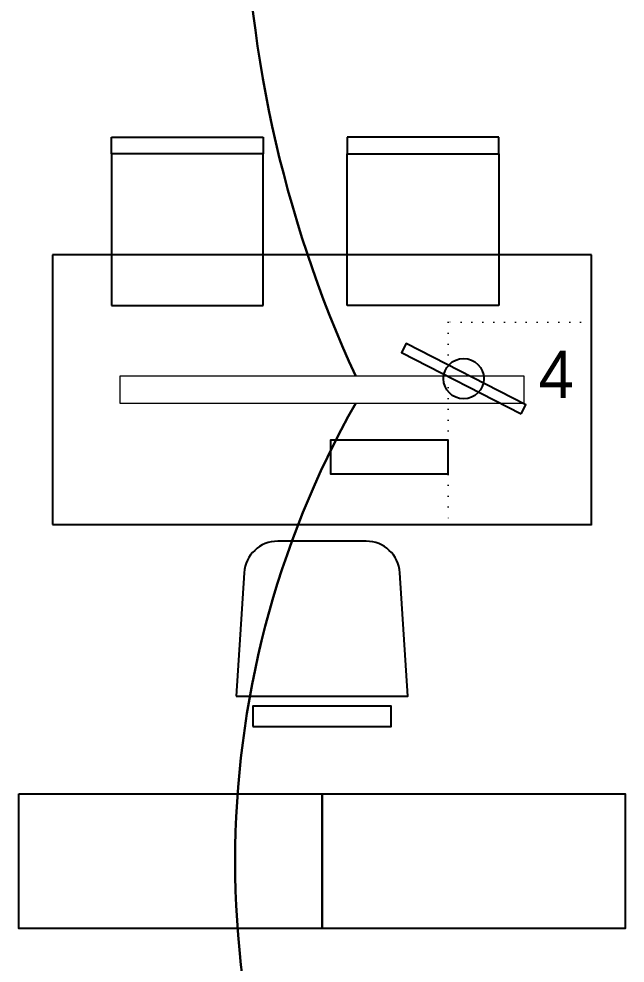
# Model space of a CAD drawing. Extents: x -2012 to 34975, y -1043 to 8321.
# Drawn here: x 2880.8 to 3060.8, y 1197.2 to 1477.6 of the extents above; entities that cross this region are included whole.
import ezdxf

# ---------------------------------------------------------------- set-up
doc = ezdxf.new("R2010")
doc.units = 0
doc.header["$LTSCALE"] = 25
doc.linetypes.add('DOT2', pattern=[0.125, 0, -0.125])
doc.layers.get('0').update_dxf_attribs({"color": 9, "lineweight": 9})
for name, color, linetype, lineweight in [('05', 9, 'Continuous', 9), ('31', 9, 'Continuous', 9), ('E-KABLO', 7, 'Continuous', 30)]:
    doc.layers.add(name, color=color, linetype=linetype, lineweight=lineweight)
doc.styles.add('TX-TEXT', font='')
doc.styles.get('TX-TEXT').set_extended_font_data('TrSah Futura Lt BT')

# ---------------------------------------------------------------- blocks, each defined once
blk = doc.blocks.new('160lıkcalismamasa-vw')
at = {"lineweight": -3, "ltscale": 0.5}
for p, q in [((2355.98, 2657.5), (2355.98, 2662.5)), ((2355.98, 2662.5), (2400.98, 2662.5)), ((2400.98, 2662.5), (2400.98, 2657.5)), ((2425.98, 2662.5), (2425.98, 2657.5)), ((2470.98, 2662.5), (2425.98, 2662.5)), ((2470.98, 2657.5), (2470.98, 2662.5)), ((2400.98, 2657.5), (2355.98, 2657.5)), ((2355.98, 2657.5), (2355.98, 2612.5)), ((2400.98, 2657.5), (2355.98, 2657.5)), ((2400.98, 2612.5), (2400.98, 2657.5)), ((2425.98, 2657.5), (2470.98, 2657.5)), ((2425.98, 2612.5), (2425.98, 2657.5)), ((2425.98, 2657.5), (2470.98, 2657.5)), ((2470.98, 2657.5), (2470.98, 2612.5)), ((2498.48, 2627.5), (2338.48, 2627.5)), ((2338.48, 2627.5), (2338.48, 2547.5)), ((2498.48, 2547.5), (2498.48, 2627.5)), ((2355.98, 2612.5), (2400.98, 2612.5)), ((2470.98, 2612.5), (2425.98, 2612.5)), ((2338.48, 2547.5), (2498.48, 2547.5))]:
    blk.add_line(p, q, dxfattribs=at)
for points in [[(2477.64, 2580.3), (2479.01, 2582.97), (2443.42, 2601.24), (2442.05, 2598.58)], [(2455.98, 2562.5), (2455.98, 2572.5), (2420.98, 2572.5), (2420.98, 2562.5)], [(2397.98, 2487.5), (2438.98, 2487.5), (2438.98, 2493.5), (2397.98, 2493.5)]]:
    blk.add_lwpolyline(points, close=True, dxfattribs=at)
blk.add_lwpolyline([(2392.98, 2496.5), (2443.98, 2496.5), (2441.59, 2533.15, 0.395265), (2431.61, 2542.5), (2405.34, 2542.5, 0.395265), (2395.37, 2533.15)], format="xyb", close=True, dxfattribs=at)
blk.add_circle((2460.53, 2590.77), 6, dxfattribs=at)
at = {"layer": '05', "linetype": 'DOT2'}
for p, q in [((2498.48, 2607.5), (2455.98, 2607.5)), ((2455.98, 2607.5), (2455.98, 2547.5)), ((2498.48, 2547.5), (2498.48, 2607.5)), ((2455.98, 2547.5), (2498.48, 2547.5))]:
    blk.add_line(p, q, dxfattribs=at)
blk = doc.blocks.new('m-çalışma dolap modül-90')
at = {"lineweight": -3, "ltscale": 0.5}
blk.add_lwpolyline([(-90, 0), (0, 0), (0, 40), (-90, 40)], close=True, dxfattribs=at)
blk = doc.blocks.new('p-bur-VW-ayd 4')
at = {"linetype": 'ByBlock'}
blk.add_lwpolyline([(-60, -11.5), (60, -11.5), (60, -3.5), (-60, -3.5), (-60, -11.5)], close=True, dxfattribs=at)
at = {"insert": (64.34, 4.06), "char_height": 14, "width": 14.596, "attachment_point": 1, "style": 'TX-TEXT'}
blk.add_mtext('4', dxfattribs=at)

msp = doc.modelspace()

# ---------------------------------------------------------------- linework, layer by layer
at = {"layer": 'E-KABLO', "color": 6}
for centre, radius, start, end in [((3309.62, 1522.5), 361.8, 155.3321, 204.6679), ((3221.34, 1227.5), 276.29, 150.5124, 209.4876)]:
    msp.add_arc(centre, radius, start, end, dxfattribs=at)

# ---------------------------------------------------------------- block references
at = {"layer": '05'}
msp.add_blockref('160lıkcalismamasa-vw', (552.36, -1220), dxfattribs=at)
at = {"layer": '05', "xscale": -1, "rotation": 180}
for p in [(2970.84, 1247.5), (3060.84, 1247.5)]:
    msp.add_blockref('m-çalışma dolap modül-90', p, dxfattribs=at)
at = {"layer": '31', "linetype": 'ByBlock'}
msp.add_blockref('p-bur-VW-ayd 4', (2970.84, 1375), dxfattribs=at)

doc.saveas('drawing.dxf')
